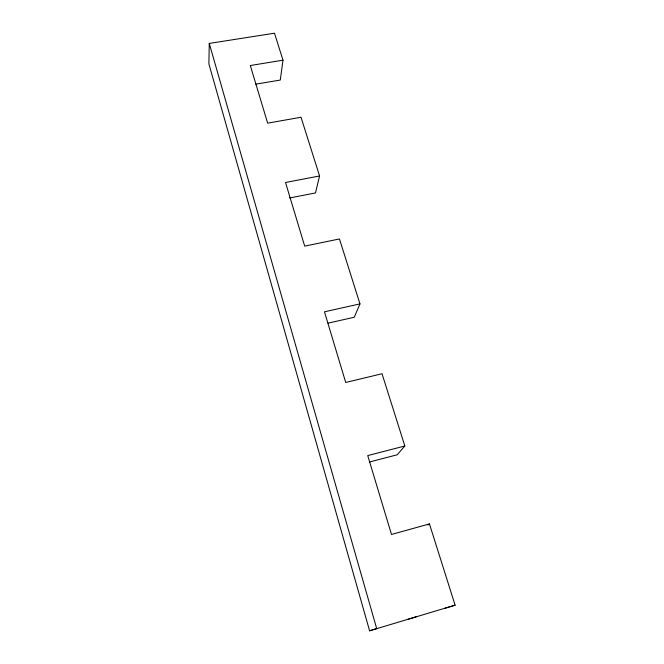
<?xml version="1.0" encoding="UTF-8"?>
<svg xmlns="http://www.w3.org/2000/svg" width="664" height="664" viewBox="0 0 664 664"><rect width="100%" height="100%" fill="white"/><g stroke="black" fill="none" stroke-linecap="round" stroke-linejoin="round"><path stroke-width="1" d="M209.268 43.426L208.894 63.893L369.591 630.8L455.106 605.17L429.442 523.913L391.486 534.462L367.74 455.587L404.841 446L382.024 373.749L345.728 382.464L324.455 311.814L359.963 303.904L339.453 238.949L304.685 246.128L285.52 182.484L319.567 175.977L301.016 117.246L267.658 123.155L250.311 65.52L282.997 60.183L274.481 33.2L209.268 43.426L376.704 628.609L369.591 630.8M282.997 60.183L280.283 80.053L255.773 84.162M319.567 175.977L315.491 192.933L289.554 197.988M359.963 303.904L354.269 317.234L328.041 323.152M404.841 446L397.18 454.79L369.35 462.019M427.84 525.016L429.442 523.913M407.654 619.421L416.262 616.781M445.054 608.232L455.106 605.17"/></g></svg>
